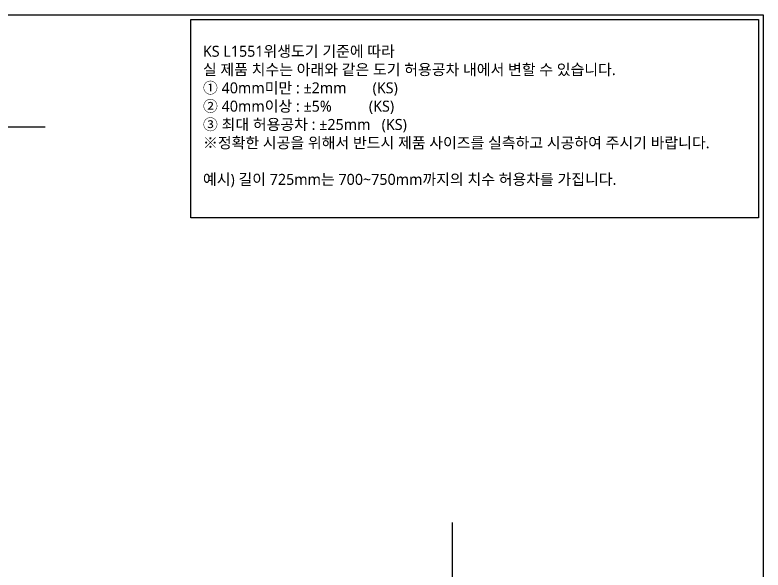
# Model space of a CAD drawing. Extents: x -4361 to 1554, y -156 to 2372.
# Drawn here: x -3298 to -1594, y 1108 to 2372 of the extents above; entities that cross this region are included whole.
import ezdxf
from ezdxf.lldxf.tags import DXFTag

# ---------------------------------------------------------------- set-up
doc = ezdxf.new("R2010")
doc.units = 0
doc.header["$LTSCALE"] = 20
doc.header["$MEASUREMENT"] = 0
for name, color, linetype in [('2', 2, 'CONTINUOUS'), ('3', 3, 'CONTINUOUS'), ('6', 6, 'CONTINUOUS')]:
    doc.layers.add(name, color=color, linetype=linetype)
doc.styles.add('ROMANS', font='NanumGothic.ttf', dxfattribs={"height": 10.144927})
tags = doc.linetypes.add('DASHED', pattern=[0.75, 0.5, -0.25]).pattern_tags.tags
tags[6:7] = [DXFTag(74, 4), DXFTag(75, 0), DXFTag(340, '0'), DXFTag(46, 1.0), DXFTag(50, 0.0), DXFTag(44, 0.0), DXFTag(45, 0.0)]
tags[4:5] = [DXFTag(74, 4), DXFTag(75, 0), DXFTag(340, '0'), DXFTag(46, 1.0), DXFTag(50, 0.0), DXFTag(44, 0.0), DXFTag(45, 0.0)]

msp = doc.modelspace()

# ---------------------------------------------------------------- linework, layer by layer
at = {"layer": '3', "color": 7}
msp.add_lwpolyline([(-4229.2, 2116.4), (-4229.2, 2371.7), (-1594, 2371.7), (-1594, 191.3), (-2301.7, 191.3)], dxfattribs=at)
at = {"layer": '3', "linetype": 'DASHED'}
msp.add_lwpolyline([(-2897.9, 2361.7), (-1604, 2361.7), (-1604, 1909.9), (-2897.9, 1909.9)], close=True, dxfattribs=at)
at = {"layer": '6'}
msp.add_lwpolyline([(-3229.2, 2116.4), (-4229.2, 2116.4), (-4229.2, 191.3), (-2301.7, 191.3), (-2301.7, 1216.3)], dxfattribs=at)

# ---------------------------------------------------------------- texts
at = {"layer": '2', "insert": (-2870.1, 2140.5), "char_height": 25, "attachment_point": 4, "style": 'ROMANS'}
msp.add_mtext('KS L1551위생도기 기준에 따라 \\P실 제품 치수는 아래와 같은 도기 허용공차 내에서 변할 수 있습니다. \\P① 40mm미만 : ±2mm       (KS) \\P② 40mm이상 : ±5%          (KS)\\P③ 최대 허용공차 : ±25mm   (KS)\\P※정확한 시공을 위해서 반드시 제품 사이즈를 실측하고 시공하여 주시기 바랍니다.\\P\\P예시) 길이 725mm는 700~750mm까지의 치수 허용차를 가집니다.', dxfattribs=at)

doc.saveas('drawing.dxf')
